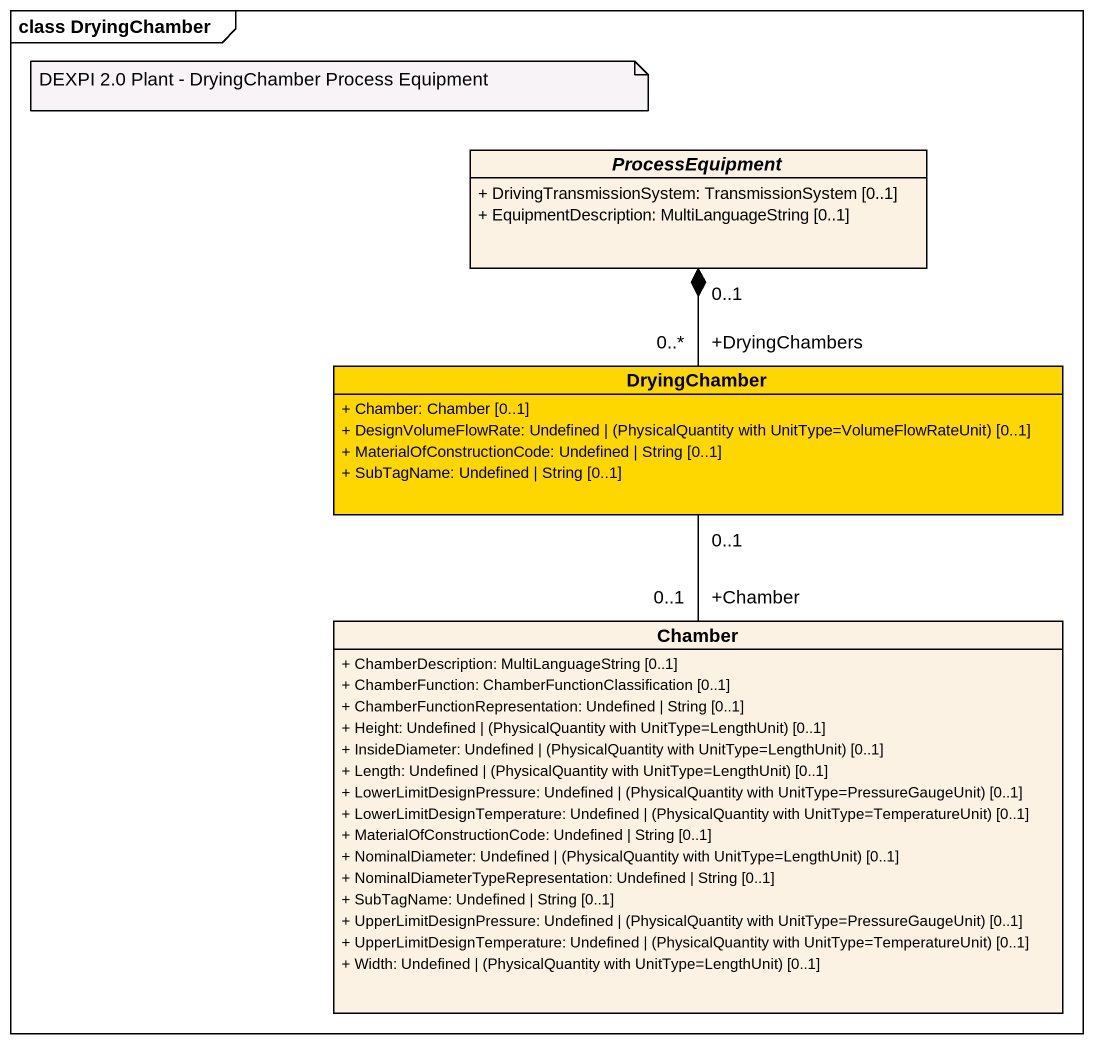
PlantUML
@startuml
mainframe class DryingChamber
hide circle
hide empty members
skinparam classAttributeIconSize 0
abstract class ProcessEquipment {
  + DrivingTransmissionSystem: TransmissionSystem [0..1]
  + EquipmentDescription: MultiLanguageString [0..1]
}
class DryingChamber #FFD700 {
  + Chamber: Chamber [0..1]
  {field} + DesignVolumeFlowRate: Undefined | (PhysicalQuantity with UnitType=VolumeFlowRateUnit) [0..1]
  + MaterialOfConstructionCode: Undefined | String [0..1]
  + SubTagName: Undefined | String [0..1]
}
class Chamber {
  + ChamberDescription: MultiLanguageString [0..1]
  + ChamberFunction: ChamberFunctionClassification [0..1]
  + ChamberFunctionRepresentation: Undefined | String [0..1]
  {field} + Height: Undefined | (PhysicalQuantity with UnitType=LengthUnit) [0..1]
  {field} + InsideDiameter: Undefined | (PhysicalQuantity with UnitType=LengthUnit) [0..1]
  {field} + Length: Undefined | (PhysicalQuantity with UnitType=LengthUnit) [0..1]
  {field} + LowerLimitDesignPressure: Undefined | (PhysicalQuantity with UnitType=PressureGaugeUnit) [0..1]
  {field} + LowerLimitDesignTemperature: Undefined | (PhysicalQuantity with UnitType=TemperatureUnit) [0..1]
  + MaterialOfConstructionCode: Undefined | String [0..1]
  {field} + NominalDiameter: Undefined | (PhysicalQuantity with UnitType=LengthUnit) [0..1]
  + NominalDiameterTypeRepresentation: Undefined | String [0..1]
  + SubTagName: Undefined | String [0..1]
  {field} + UpperLimitDesignPressure: Undefined | (PhysicalQuantity with UnitType=PressureGaugeUnit) [0..1]
  {field} + UpperLimitDesignTemperature: Undefined | (PhysicalQuantity with UnitType=TemperatureUnit) [0..1]
  {field} + Width: Undefined | (PhysicalQuantity with UnitType=LengthUnit) [0..1]
}
ProcessEquipment "0..1" *-- "+DryingChambers\n0..*" DryingChamber
DryingChamber "0..1" -- "+Chamber\n0..1" Chamber
note as N1
  DEXPI 2.0 Plant - DryingChamber Process Equipment
end note
@enduml
